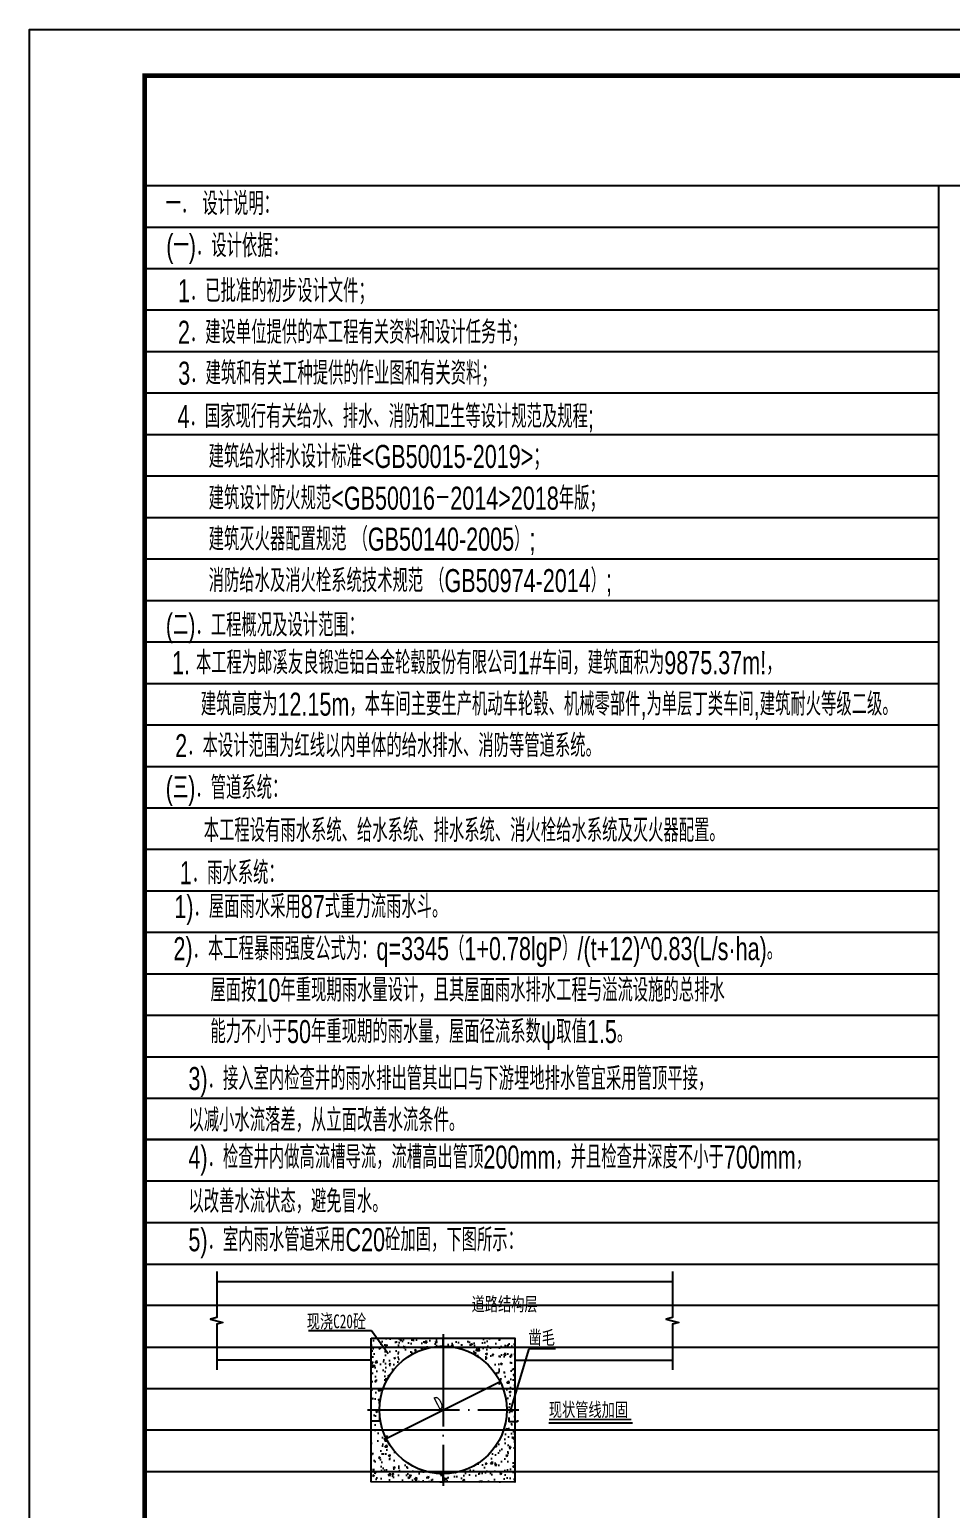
# Model space of a CAD drawing. Extents: x 12811826 to 27008858, y -1172757 to 50528.
# Drawn here: x 13454285 to 13474268, y -167932 to -135843 of the extents above; entities that cross this region are included whole.
import ezdxf

# ---------------------------------------------------------------- set-up
doc = ezdxf.new("R2010")
doc.units = 0
doc.header["$LTSCALE"] = 1000
doc.header["$MEASUREMENT"] = 0
doc.linetypes.add('CENTER', pattern=[2.4, 2, -0.2, 0, -0.2])
for name, color, linetype in [('JZ_0', 7, 'Continuous'), ('JZ_TEXT', 42, 'Continuous'), ('TK', 4, 'Continuous'), ('YSG', 240, 'Continuous')]:
    doc.layers.add(name, color=color, linetype=linetype)
doc.styles.add('_TCH_DIM', font='SIMPLEX', dxfattribs={"bigfont": 'GBCBIG'})
doc.styles.add('DXF', font='ros.shx', dxfattribs={"width": 0.7, "bigfont": 'hzs.shx'})
doc.styles.add('fs', font='仿宋_GB2312.ttf', dxfattribs={"width": 0.7})
doc.dimstyles.new('20', dxfattribs={"dimtxt": 3.5, "dimasz": 1, "dimexe": 2.5, "dimexo": 3, "dimgap": 1, "dimtad": 1, "dimdec": 0, "dimlfac": 0.2, "dimzin": 0, "dimdsep": 46, "dimtxsty": '_TCH_DIM', "dimblk": 'ARCHTICK', "dimcen": 0.09, "dimclrt": 7, "dimazin": 2, "dimtfac": 1, "dimtdec": 0, "dimtix": 1, "dimtmove": 2, "dimatfit": 3, "dimfxl": 0, "dimtolj": 1, "dimtzin": 0, "dimarcsym": 0})

# ---------------------------------------------------------------- blocks, each defined once
blk = doc.blocks.new('_ArchTick')
at = {"color": 0, "linetype": 'ByBlock', "const_width": 0.4}
blk.add_lwpolyline([(-0.5, -0.5), (0.5, 0.5)], dxfattribs=at)
blk = doc.blocks.new('*D121')
at = {"color": 0, "lineweight": -2}
for p, q in [((13463187, -167178), (13463261, -167178)), ((13463259, -167354), (13463259, -167178)), ((13463187, -167354), (13463261, -167354))]:
    blk.add_line(p, q, dxfattribs=at)
at = {"layer": 'Defpoints', "color": 0}
for p in [(13463184, -167178), (13463259, -167178), (13463184, -167354)]:
    blk.add_point(p, dxfattribs=at)
at = {"color": 0, "lineweight": -2}
for p, rotation in [((13463259, -167178), 90), ((13463259, -167354), 270)]:
    blk.add_blockref('_ArchTick', p, dxfattribs=dict(at, rotation=rotation))
at = {"color": 7, "insert": (13463030, -167576), "char_height": 3, "attachment_point": 5, "rotation": 90, "style": 'fs'}
blk.add_mtext('\\A1;20', dxfattribs=at)
blk = doc.blocks.new('*D122')
at = {"color": 0, "lineweight": -2}
for p, q in [((13463185, -164238), (13463259, -164238)), ((13463257, -164414), (13463257, -164238)), ((13463185, -164414), (13463259, -164414))]:
    blk.add_line(p, q, dxfattribs=at)
at = {"layer": 'Defpoints', "color": 0}
for p in [(13463182, -164238), (13463257, -164238), (13463182, -164414)]:
    blk.add_point(p, dxfattribs=at)
at = {"color": 0, "lineweight": -2}
for p, rotation in [((13463257, -164238), 90), ((13463257, -164414), 270)]:
    blk.add_blockref('_ArchTick', p, dxfattribs=dict(at, rotation=rotation))
at = {"color": 7, "insert": (13463086, -164070), "char_height": 3, "attachment_point": 5, "rotation": 90, "style": 'fs'}
blk.add_mtext('\\A1;20', dxfattribs=at)
blk = doc.blocks.new('*D123')
at = {"color": 0, "lineweight": -2}
for p, q in [((13464686, -165957), (13464686, -166050)), ((13464686, -166047), (13464871, -166047)), ((13464871, -166018), (13464871, -166050))]:
    blk.add_line(p, q, dxfattribs=at)
at = {"layer": 'Defpoints', "color": 0}
for p in [(13464686, -165954), (13464871, -166015), (13464871, -166047)]:
    blk.add_point(p, dxfattribs=at)
at = {"color": 0, "lineweight": -2, "rotation": 180}
blk.add_blockref('_ArchTick', (13464686, -166047), dxfattribs=at)
at = {"color": 0, "lineweight": -2}
blk.add_blockref('_ArchTick', (13464871, -166047), dxfattribs=at)
at = {"color": 7, "insert": (13465202, -165855), "char_height": 3, "attachment_point": 5, "style": 'fs'}
blk.add_mtext('\\A1;20', dxfattribs=at)
blk = doc.blocks.new('*D124')
at = {"color": 0, "lineweight": -2}
for p, q in [((13461701, -166050), (13461701, -166038)), ((13461877, -166040), (13461701, -166040)), ((13461877, -165980), (13461877, -166043))]:
    blk.add_line(p, q, dxfattribs=at)
at = {"layer": 'Defpoints', "color": 0}
for p in [(13461701, -166040), (13461701, -166053), (13461877, -165977)]:
    blk.add_point(p, dxfattribs=at)
at = {"color": 0, "lineweight": -2, "rotation": 180}
blk.add_blockref('_ArchTick', (13461701, -166040), dxfattribs=at)
at = {"color": 0, "lineweight": -2}
blk.add_blockref('_ArchTick', (13461877, -166040), dxfattribs=at)
at = {"color": 7, "insert": (13461362, -165834), "char_height": 3, "attachment_point": 5, "style": 'fs'}
blk.add_mtext('\\A1;20', dxfattribs=at)
blk = doc.blocks.new('GeYuanFrame_02003155', base_point=(20.09, 4.53))
at = {"layer": 'TK'}
blk.add_lwpolyline([(20.09, 4.53), (20.09, 598.53), (861.09, 598.53), (861.09, 4.53)], close=True, dxfattribs=at)
at = {"layer": 'TK', "const_width": 1}
blk.add_lwpolyline([(45.09, 588.53), (851.09, 588.53), (851.09, 14.53), (45.09, 14.53)], close=True, dxfattribs=at)

msp = doc.modelspace()

# ---------------------------------------------------------------- hatches: boundary and pattern name
h = msp.add_hatch()
h.set_pattern_fill('AR-CONC', color=8, scale=2.112676, style=0)
h.set_pattern_definition([(50, (13377643.6, -181247.97), (384.8972, -33.6741), [40.2465, -442.7113]), (355, (13377643.6, -181247.97), (-74.4567, 403.6408), [32.1972, -354.169]), (100.451, (13377675.67, -181250.78), (310.4419, 369.9648), [34.2042, -376.2465]), (46.1842, (13377643.6, -181140.65), (572.7022, -88.8218), [60.3697, -664.067]), (96.6356, (13377691.3, -181148.05), (501.5582, 522.73), [51.3063, -564.3697]), (351.184, (13377643.6, -181140.65), (501.559, 522.729), [48.2958, -531.2535]), (21, (13377697.26, -181167.48), (320.3131, -216.0539), [40.2465, -442.7113]), (326, (13377697.26, -181167.5), (130.5677, 389.1295), [32.1972, -354.169]), (71.4514, (13377723.95, -181185.5), (450.8799, 173.0765), [34.2042, -376.2465]), (37.5, (13377643.6, -181247.97), (6.52522, 178.6374), [0, -349.87606, 0, -359.5352, 0, -355.51056]), (7.5, (13377643.6, -181247.97), (141.1683, 211.6491), [0, -204.98873, 0, -341.82676, 0, -135.4965]), (327.5, (13377523.93, -181247.97), (286.459, -12.10298), [0, -134.15493, 0, -418.5634, 0, -555.4014]), (317.5, (13377470.27, -181247.97), (312.949, 53.71794), [0, -174.4014, 0, -277.969, 0, -394.4155])])
edge = h.paths.add_edge_path(flags=16)
edge.add_arc((13463259.2, -165795.9), 1382.4, 0, 360)
h.paths.add_polyline_path([(13461701.1, -164237.5), (13464817.4, -164237.5), (13464817.4, -167365.1), (13461701.1, -167354.3)])

# ---------------------------------------------------------------- linework, layer by layer
for p, q in [((13458344.9, -163005.1), (13468236.6, -163005.1)), ((13461701.1, -164716.6), (13458344.9, -164716.6)), ((13464817.4, -164716.6), (13468236.6, -164716.6)), ((13462024.4, -166417.2), (13464494.1, -165174.5)), ((13465555, -166072.1), (13467366.3, -166072.1))]:
    msp.add_line(p, q)
at = {"ltscale": 0.2}
for p, q in [((13461705.5, -164081.4), (13460335.7, -164081.4)), ((13462068.2, -164576.4), (13461705.5, -164081.4)), ((13464730.1, -165795.9), (13465128.8, -164472.1)), ((13465698.9, -164472.1), (13465128.8, -164472.1))]:
    msp.add_line(p, q, dxfattribs=at)
at = {"linetype": 'CENTER'}
for p, q in [((13463256.9, -164151.9), (13463261.6, -167439.8)), ((13461614.8, -165795.9), (13464902.7, -165795.9))]:
    msp.add_line(p, q, dxfattribs=at)
for points in [[(13458344.9, -162793.9), (13458344.9, -163790.4), (13458208.8, -163826.9), (13458480.9, -163894.8), (13458344.9, -163931.3), (13458344.9, -164927.9)], [(13468236.6, -162793.9), (13468236.6, -163790.4), (13468100.6, -163826.9), (13468372.7, -163894.8), (13468236.6, -163931.3), (13468236.6, -164927.9)]]:
    msp.add_lwpolyline(points)
msp.add_lwpolyline([(13461701.1, -164237.5), (13464817.4, -164237.5), (13464817.4, -167365.1), (13461701.1, -167354.3)], close=True)
at = {"const_width": 35.2}
for points in [[(13461699.8, -165795.9), (13461876.9, -165795.9)], [(13464641.6, -165795.9), (13464818.7, -165795.9)], [(13465555, -166001.6), (13467344.7, -166001.6)]]:
    msp.add_lwpolyline(points, dxfattribs=at)
at = {"color": 5}
msp.add_circle((13463259.2, -165795.9), 1382.4, dxfattribs=at)
at = {"layer": 'JZ_0', "color": 8}
for p, q in [((13456784.8, -139229.8), (13509484.2, -139229.8)), ((13474017.8, -189276.6), (13474017.8, -139229.8)), ((13456784.8, -140129.8), (13474017.8, -140129.8)), ((13456784.8, -141029.8), (13474017.8, -141029.8)), ((13474017.8, -141929.8), (13456784.8, -141929.8)), ((13456784.8, -142829.8), (13474017.8, -142829.8)), ((13474017.8, -143729.8), (13456784.8, -143729.8)), ((13456784.8, -144629.8), (13474017.8, -144629.8)), ((13456784.8, -145529.8), (13474017.8, -145529.8)), ((13456784.8, -146429.8), (13474017.8, -146429.8)), ((13456784.8, -147329.8), (13474017.8, -147329.8)), ((13456784.8, -148229.8), (13474017.8, -148229.8)), ((13456784.8, -149129.8), (13474017.8, -149129.8)), ((13456784.8, -150029.8), (13474017.8, -150029.8)), ((13456784.8, -150929.8), (13474017.8, -150929.8)), ((13456784.8, -151829.8), (13474017.8, -151829.8)), ((13456784.8, -152729.8), (13474017.8, -152729.8)), ((13456784.8, -153629.8), (13474017.8, -153629.8)), ((13456784.8, -154529.8), (13474017.8, -154529.8)), ((13456784.8, -155429.8), (13474017.8, -155429.8)), ((13456784.8, -156329.8), (13474017.8, -156329.8)), ((13456784.8, -157229.8), (13474017.8, -157229.8)), ((13456784.8, -158129.8), (13474017.8, -158129.8)), ((13456784.8, -159029.8), (13474017.8, -159029.8)), ((13456784.8, -159929.8), (13474017.8, -159929.8)), ((13474017.8, -159929.8), (13456784.8, -159929.8)), ((13474017.8, -160829.8), (13456784.8, -160829.8)), ((13456784.8, -161729.8), (13474017.8, -161729.8)), ((13456784.8, -162629.8), (13474017.8, -162629.8)), ((13474017.8, -163529.8), (13456784.8, -163529.8)), ((13456784.8, -164429.8), (13474017.8, -164429.8)), ((13456784.8, -165329.8), (13474017.8, -165329.8)), ((13456784.8, -166229.8), (13474017.8, -166229.8)), ((13456784.8, -167129.8), (13474017.8, -167129.8))]:
    msp.add_line(p, q, dxfattribs=at)

# ---------------------------------------------------------------- block references
at = {"color": 8, "xscale": 100, "yscale": 100, "zscale": 100}
msp.add_blockref('GeYuanFrame_02003155', (13454284.8, -195243.1), dxfattribs=at)
at = {"xscale": 105.6338028164962, "yscale": 105.6338028167374, "zscale": 105.6338028168191}
for p, rotation in [((13464494.1, -165174.5), 26.71058105784233), ((13462024.4, -166417.2), 206.7105810578423)]:
    msp.add_blockref('_ArchTick', p, dxfattribs=dict(at, rotation=rotation))

# ---------------------------------------------------------------- texts
at = {"color": 7, "style": 'fs', "width": 0.7}
for s, p in [('道路结构层', (13463878.3, -163647.7)), ('现浇C20砼', (13460300.4, -164021.8)), ('凿毛', (13465112.1, -164375.8))]:
    msp.add_text(s, height=300, dxfattribs=at).set_placement(p)
at = {"insert": (13463165.2, -165642), "char_height": 300, "attachment_point": 5, "rotation": 26.71058, "style": 'fs'}
msp.add_mtext('\\A1;D', dxfattribs=at)
at = {"layer": 'JZ_TEXT', "style": 'DXF', "width": 0.7}
for s, p in [('一． 设计说明：', (13457238.7, -139869.7)), ('(一)．设计依据：', (13457251.8, -140781.7)), ('1．已批准的初步设计文件；', (13457504.2, -141761.3)), ('2．建设单位提供的本工程有关资料和设计任务书；', (13457504.2, -142661.3)), ('3．建筑和有关工种提供的作业图和有关资料；', (13457510.4, -143548.5)), ('4．国家现行有关给水、排水、消防和卫生等设计规范及规程;', (13457495.6, -144486.1)), ('建筑给水排水设计标准<GB50015-2019>；', (13458170.7, -145355.2)), ('建筑设计防火规范<GB50016－2014>2018年版；', (13458170.7, -146260.8)), ('建筑灭火器配置规范 （GB50140-2005）;', (13458170.7, -147149.6)), ('消防给水及消火栓系统技术规范 （GB50974-2014）;', (13458170.7, -148049.6)), ('(二)．工程概况及设计范围：', (13457241.4, -149013.7)), (' 2．本设计范围为红线以内单体的给水排水、消防等管道系统。', (13457315, -151630.6)), ('(三)．管道系统：', (13457238.9, -152542.7)), ('本工程设有雨水系统、给水系统、排水系统、消火栓给水系统及灭火器配置。', (13458064.4, -153469.6)), ('1．雨水系统：', (13457545.1, -154387.7)), ('1)．屋面雨水采用87式重力流雨水斗。', (13457426.6, -155123.1)), ('2)．本工程暴雨强度公式为：q=3345（1+0.78lgP）/(t+12)^ 0.83(L/s·ha)。', (13457407.2, -156035.6)), ('屋面按10年重现期雨水量设计，且其屋面雨水排水工程与溢流设施的总排水', (13458209.7, -156935.6)), ('能力不小于50年重现期的雨水量，屋面径流系数ψ取值1.5。', (13458209.7, -157835.6)), ('3)．接入室内检查井的雨水排出管其出口与下游埋地排水管宜采用管顶平接，', (13457732.1, -158854.6)), ('以减小水流落差，从立面改善水流条件。', (13457732.1, -159754.6)), ('4)．检查井内做高流槽导流，流槽高出管顶200mm，并且检查井深度不小于700mm，', (13457732.1, -160558)), ('以改善水流状态，避免冒水。', (13457732.1, -161517.2)), ('5)．室内雨水管道采用C20砼加固，下图所示：', (13457732.1, -162352.3))]:
    msp.add_text(s, height=500, dxfattribs=at).set_placement(p)
at = {"layer": 'JZ_TEXT', "color": 4, "style": 'DXF', "width": 0.7}
for s, p in [('1. 本工程为郎溪友良锻造铝合金轮毂股份有限公司1#车间，建筑面积为9875.37m!，', (13457374.4, -149830.6)), ('建筑高度为12.15m，本车间主要生产机动车轮毂、机械零部件,为单层丁类车间,建筑耐火等级二级。 ', (13458001.5, -150730.6))]:
    msp.add_text(s, height=500, dxfattribs=at).set_placement(p)
at = {"layer": 'YSG', "color": 7, "style": 'fs', "width": 0.7}
msp.add_text('现状管线加固', height=300, dxfattribs=at).set_placement((13465553.6, -165938.5))

# ---------------------------------------------------------------- dimensions: what is measured, and where the dimension line sits
for base, p1, p2, picture, middle in [((13463257, -164237.5), (13463182.1, -164413.6), (13463182.1, -164237.5), '*D122', (13463086.3, -164070.2)), ((13463259, -167178.2), (13463184.1, -167354.3), (13463184.1, -167178.2), '*D121', (13463029.7, -167575.9))]:
    dim = msp.add_linear_dim(base=base, p1=p1, p2=p2, angle=90, text='20', dimstyle='20', override={"dimtxt": 3, "dimtxsty": 'fs'})
    dim.commit()
    dim.dimension.update_dxf_attribs({"geometry": picture, "text_midpoint": middle, "dimtype": 161})
for base, p1, p2, picture, middle in [((13461701.1, -166040.1), (13461877.2, -165977.2), (13461701.1, -166052.5), '*D124', (13461362, -165834.2)), ((13464870.7, -166047.4), (13464685.9, -165953.9), (13464870.7, -166015.2), '*D123', (13465201.7, -165854.9))]:
    dim = msp.add_linear_dim(base=base, p1=p1, p2=p2, text='20', dimstyle='20', override={"dimtxt": 3, "dimtxsty": 'fs'})
    dim.commit()
    dim.dimension.update_dxf_attribs({"geometry": picture, "text_midpoint": middle, "dimtype": 160})

doc.saveas('drawing.dxf')
